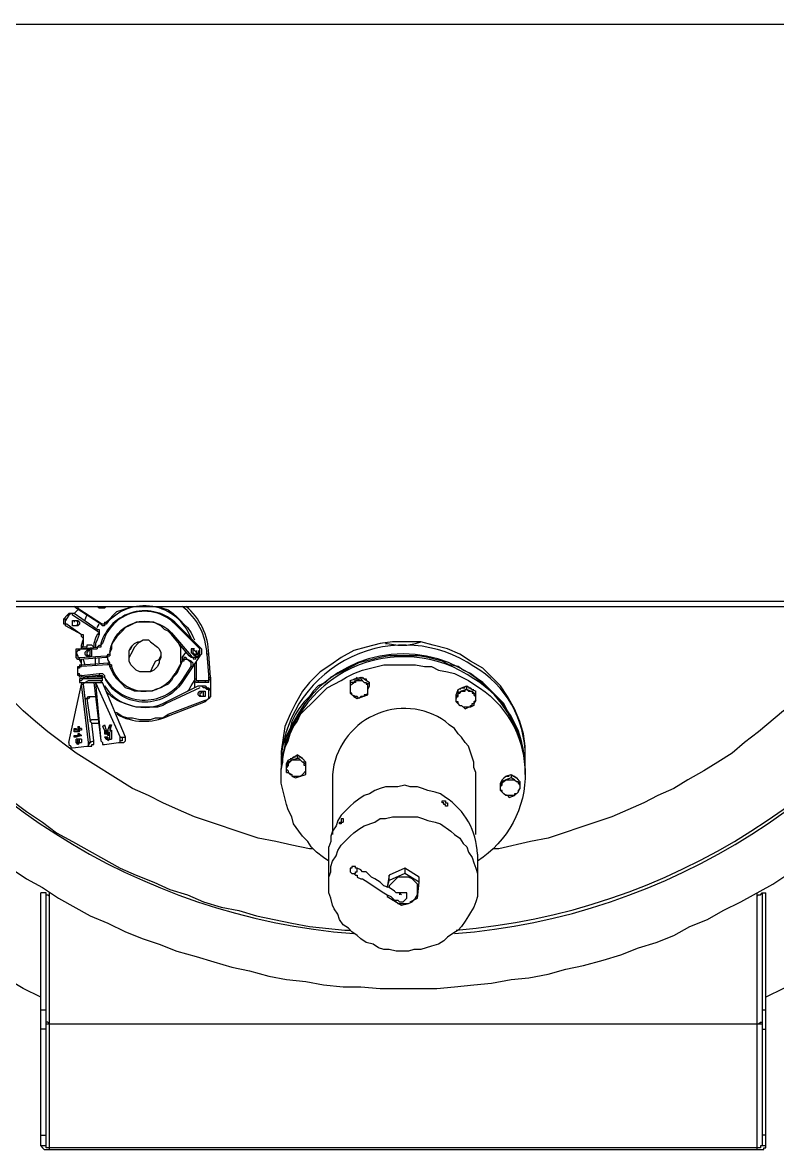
# Model space of a CAD drawing. Header units: millimetres. Extents: x -62354 to 129108, y -71259 to 35407.
# Drawn here: x 14547 to 15074, y -5779 to -4992 of the extents above; entities that cross this region are included whole.
import ezdxf

# ---------------------------------------------------------------- set-up
doc = ezdxf.new("R2010")
doc.units = ezdxf.units.MM
doc.header["$MEASUREMENT"] = 0
doc.layers.add('1st FL Layout xrf$0$CR-Machine', color=7, linetype='Continuous', transparency=0.5)

# ---------------------------------------------------------------- blocks, each defined once
blk = doc.blocks.new('1st FL Layout xrf$0$M6')
for p, q in [((-9202.18519, 1892.80095), (-9199.71179, 1892.80095)), ((-9201.08865, 1892.36505), (-9201.07383, 1892.36505)), ((-9201.08494, 1892.3527), (-9201.08494, 1892.35764)), ((-9201.01085, 1892.35764), (-9201.01456, 1892.35764)), ((-9201.00838, 1892.3527), (-9201.00838, 1892.35641)), ((-9201.07259, 1892.34776), (-9201.07259, 1892.34529)), ((-9201.00591, 1892.35394), (-9201.00591, 1892.33788)), ((-9201.08618, 1892.34159), (-9201.07012, 1892.34159)), ((-9200.89724, 1892.34282), (-9200.89724, 1892.33418)), ((-9200.8849, 1892.33294), (-9200.8849, 1892.34035)), ((-9200.82192, 1892.33171), (-9200.82192, 1892.33665)), ((-9201.08494, 1892.30825), (-9201.08988, 1892.30825)), ((-9201.08741, 1892.31072), (-9201.08741, 1892.30701)), ((-9201.08494, 1892.30948), (-9201.08741, 1892.30948)), ((-9201.08618, 1892.30701), (-9201.08618, 1892.31072)), ((-9201.08494, 1892.30207), (-9201.08865, 1892.30207)), ((-9201.06642, 1892.30331), (-9201.06642, 1892.30084)), ((-9200.7787, 1892.27244), (-9200.7787, 1892.2675)), ((-9200.91206, 1892.19464), (-9200.91206, 1892.22675)), ((-9200.61323, 1892.19464), (-9200.61323, 1892.01559)), ((-9200.60953, 1892.19464), (-9200.60953, 1892.01806)), ((-9201.10964, 1892.10326), (-9200.60953, 1892.10326)), ((-9201.11087, 1892.01559), (-9200.60829, 1892.01559))]:
    blk.add_line(p, q)
for points in [[(-9202.18272, 1893.22944), (-9202.18272, 1892.39592), (-9202.18395, 1892.39469), (-9199.71426, 1892.39469)], [(-9202.18272, 1892.39839), (-9199.71426, 1892.39839)], [(-9201.11334, 1892.12178), (-9201.12569, 1892.12796), (-9201.13804, 1892.13537)], [(-9201.15656, 1892.22675), (-9201.12322, 1892.20452), (-9201.11211, 1892.19835), (-9201.10099, 1892.19094), (-9201.07877, 1892.17859), (-9201.06642, 1892.17365), (-9201.05407, 1892.16747), (-9201.04172, 1892.16253), (-9201.03061, 1892.15883), (-9201.01826, 1892.15389), (-9201.00468, 1892.15019), (-9200.99233, 1892.14648), (-9200.97998, 1892.14278), (-9200.96763, 1892.14031), (-9200.95405, 1892.1366), (-9200.9417, 1892.13413), (-9200.92812, 1892.1329), (-9200.91577, 1892.13043), (-9200.90218, 1892.12919), (-9200.88984, 1892.12919), (-9200.87625, 1892.12796), (-9200.83674, 1892.12796), (-9200.82439, 1892.12919), (-9200.81081, 1892.13043), (-9200.79846, 1892.13166), (-9200.78487, 1892.13413), (-9200.77253, 1892.13537), (-9200.75894, 1892.13784), (-9200.74659, 1892.14154), (-9200.73425, 1892.14401), (-9200.72066, 1892.14772), (-9200.70831, 1892.15142), (-9200.69597, 1892.15636), (-9200.68362, 1892.16007), (-9200.67127, 1892.165), (-9200.66015, 1892.17118), (-9200.64781, 1892.17612), (-9200.63669, 1892.18229), (-9200.62434, 1892.18847), (-9200.60212, 1892.20081), (-9200.591, 1892.20822)], [(-9201.14298, 1892.26626), (-9201.12322, 1892.25144), (-9201.11211, 1892.24403), (-9201.10223, 1892.23663), (-9201.09112, 1892.23045), (-9201.05777, 1892.21193), (-9201.04666, 1892.20699), (-9201.03431, 1892.20205), (-9201.0232, 1892.19711), (-9201.01085, 1892.19341), (-9200.99974, 1892.18847), (-9200.98739, 1892.18476), (-9200.97504, 1892.18229), (-9200.96269, 1892.17859), (-9200.95034, 1892.17612), (-9200.93799, 1892.17365), (-9200.92565, 1892.17118), (-9200.90095, 1892.16871), (-9200.89724, 1892.16871)], [(-9200.92318, 1892.22551), (-9200.92565, 1892.22551), (-9200.93799, 1892.22798), (-9200.94911, 1892.23045), (-9200.96146, 1892.23292), (-9201.00591, 1892.24774), (-9201.01702, 1892.25268), (-9201.02814, 1892.25762), (-9201.03802, 1892.26256), (-9201.04913, 1892.2675), (-9201.08865, 1892.29219), (-9201.1084, 1892.30701), (-9201.11705, 1892.31442), (-9201.12569, 1892.32183), (-9201.15162, 1892.34776), (-9201.16644, 1892.36505), (-9201.17385, 1892.37369), (-9201.18867, 1892.39345), (-9201.1899, 1892.39469)], [(-9201.08865, 1892.39345), (-9201.08988, 1892.39469)], [(-9201.06765, 1892.38234), (-9201.07136, 1892.38234), (-9201.08865, 1892.39345), (-9201.08741, 1892.39345), (-9201.07012, 1892.38234)], [(-9201.08741, 1892.39469), (-9201.08741, 1892.39345)], [(-9201.07259, 1892.39345), (-9201.07383, 1892.39469)], [(-9201.06765, 1892.39469), (-9201.06889, 1892.39345), (-9201.07259, 1892.39345), (-9201.07259, 1892.39469)], [(-9201.06765, 1892.38357), (-9201.06518, 1892.38604), (-9201.06271, 1892.38851), (-9201.06024, 1892.39098), (-9201.05654, 1892.39222), (-9201.04913, 1892.39469)], [(-9201.03184, 1892.39469), (-9201.02443, 1892.39222), (-9201.02073, 1892.38975), (-9201.01826, 1892.38728), (-9201.01579, 1892.38481), (-9201.01332, 1892.38234), (-9201.01085, 1892.37987), (-9201.00838, 1892.37616), (-9201.00715, 1892.37369), (-9201.00591, 1892.37122)], [(-9200.5305, 1892.39469), (-9200.53173, 1892.39345), (-9200.53914, 1892.38357), (-9200.54531, 1892.37369), (-9200.55272, 1892.36505), (-9200.56137, 1892.35641), (-9200.56878, 1892.34776), (-9200.58606, 1892.33047), (-9200.59471, 1892.32183), (-9200.612, 1892.30701), (-9200.62187, 1892.2996), (-9200.63052, 1892.29219), (-9200.6404, 1892.28602), (-9200.65028, 1892.27985), (-9200.66139, 1892.27367), (-9200.67127, 1892.2675), (-9200.68238, 1892.26256), (-9200.69226, 1892.25762), (-9200.71449, 1892.24774), (-9200.7256, 1892.24403), (-9200.75894, 1892.23292), (-9200.77129, 1892.23045), (-9200.79352, 1892.22551), (-9200.79722, 1892.22551)], [(-9200.35021, 1892.39469), (-9200.35144, 1892.39098), (-9200.35762, 1892.37863), (-9200.36379, 1892.36505), (-9200.36997, 1892.35147), (-9200.37738, 1892.33912), (-9200.38478, 1892.32677), (-9200.39343, 1892.31442), (-9200.40084, 1892.30207), (-9200.40948, 1892.29096), (-9200.41812, 1892.27861), (-9200.42677, 1892.2675), (-9200.45641, 1892.23416), (-9200.48728, 1892.20328), (-9200.49839, 1892.19464), (-9200.5095, 1892.18476), (-9200.52062, 1892.17612), (-9200.53297, 1892.16747), (-9200.54408, 1892.15883), (-9200.55643, 1892.15019), (-9200.58112, 1892.13537), (-9200.59471, 1892.12796), (-9200.60706, 1892.12178)], [(-9201.09729, 1892.38604), (-9201.09482, 1892.38851)], [(-9201.09482, 1892.38234), (-9201.09729, 1892.38234), (-9201.09729, 1892.38604), (-9201.09605, 1892.38604)], [(-9201.08741, 1892.39222), (-9201.08988, 1892.38975), (-9201.09359, 1892.38975), (-9201.09482, 1892.38851), (-9201.09359, 1892.38851), (-9201.09605, 1892.38481)], [(-9201.09605, 1892.3811), (-9201.09605, 1892.38604)], [(-9201.09235, 1892.38975), (-9201.09359, 1892.38851)], [(-9201.09112, 1892.38851), (-9201.09112, 1892.38975)], [(-9201.07383, 1892.3774), (-9201.09112, 1892.38851)], [(-9201.07383, 1892.37863), (-9201.08988, 1892.38975)], [(-9201.08247, 1892.38481), (-9201.08124, 1892.38851)], [(-9201.09482, 1892.38234), (-9201.08494, 1892.37493), (-9201.09605, 1892.3811)], [(-9201.08741, 1892.3811), (-9201.09112, 1892.3811), (-9201.09112, 1892.38481), (-9201.08741, 1892.38481), (-9201.08618, 1892.38357), (-9201.08618, 1892.38234), (-9201.08741, 1892.3811)], [(-9201.08988, 1892.38481), (-9201.08988, 1892.38357)], [(-9201.08865, 1892.3811), (-9201.08741, 1892.38234), (-9201.08741, 1892.38357), (-9201.08865, 1892.38481)], [(-9201.07383, 1892.37987), (-9201.07259, 1892.38234)], [(-9201.06889, 1892.38357), (-9201.06889, 1892.3811), (-9201.07012, 1892.3811), (-9201.07136, 1892.38234)], [(-9201.06889, 1892.38357), (-9201.06765, 1892.38357), (-9201.06765, 1892.38234)], [(-9201.00344, 1892.36628), (-9201.01949, 1892.38234), (-9201.01826, 1892.38234), (-9201.00221, 1892.36628)], [(-9201.08371, 1892.37246), (-9201.08494, 1892.37369), (-9201.08494, 1892.37493), (-9201.08371, 1892.37493)], [(-9201.08371, 1892.37493), (-9201.08371, 1892.36752), (-9201.08494, 1892.36505), (-9201.08494, 1892.36752), (-9201.08371, 1892.37122)], [(-9201.07383, 1892.37493), (-9201.07506, 1892.37246), (-9201.0763, 1892.36875), (-9201.0763, 1892.36628), (-9201.07753, 1892.36752), (-9201.08124, 1892.36752), (-9201.08124, 1892.36628), (-9201.08371, 1892.36628)], [(-9201.07259, 1892.37493), (-9201.07383, 1892.37122), (-9201.07506, 1892.36875), (-9201.07506, 1892.36628)], [(-9201.03184, 1892.3527), (-9201.03431, 1892.35023), (-9201.03678, 1892.349), (-9201.04419, 1892.349), (-9201.04666, 1892.35023), (-9201.05037, 1892.35394), (-9201.0516, 1892.35641), (-9201.0516, 1892.36381), (-9201.05037, 1892.36628), (-9201.0479, 1892.36875), (-9201.04543, 1892.36999), (-9201.04419, 1892.36999), (-9201.04172, 1892.37122), (-9201.03802, 1892.37122), (-9201.03678, 1892.36999), (-9201.03184, 1892.36628), (-9201.03061, 1892.36505), (-9201.02937, 1892.36258), (-9201.02937, 1892.35888), (-9201.03061, 1892.35641), (-9201.03061, 1892.35517)], [(-9201.04419, 1892.36999), (-9201.04543, 1892.36875), (-9201.0479, 1892.36628), (-9201.05037, 1892.36134), (-9201.0516, 1892.35888)], [(-9201.00962, 1892.36011), (-9201.02196, 1892.37493), (-9201.02196, 1892.37616), (-9201.00838, 1892.36011)], [(-9200.775, 1892.29466), (-9200.775, 1892.29713), (-9200.77623, 1892.30578), (-9200.7787, 1892.31442), (-9200.7824, 1892.32306), (-9200.78734, 1892.33171), (-9200.79228, 1892.33912), (-9200.80463, 1892.35147), (-9200.81328, 1892.35641), (-9200.82068, 1892.36134), (-9200.82933, 1892.36505), (-9200.83921, 1892.36752), (-9200.84785, 1892.36999), (-9200.86761, 1892.36999), (-9200.87625, 1892.36875), (-9200.88613, 1892.36628), (-9200.89478, 1892.36381), (-9200.90342, 1892.35888), (-9200.91083, 1892.35394), (-9200.91824, 1892.349), (-9200.92565, 1892.34159), (-9200.93059, 1892.33541), (-9200.93553, 1892.32677), (-9200.93923, 1892.31936), (-9200.94293, 1892.31072), (-9200.9454, 1892.29343), (-9200.9454, 1892.29096)], [(-9200.87255, 1892.36875), (-9200.87131, 1892.36875), (-9200.8639, 1892.36752), (-9200.85773, 1892.36752), (-9200.85156, 1892.36875), (-9200.84785, 1892.36999)], [(-9201.08494, 1892.35517), (-9201.08618, 1892.35764), (-9201.08618, 1892.35888), (-9201.06765, 1892.36011), (-9201.06765, 1892.35888), (-9201.08618, 1892.35764), (-9201.08741, 1892.35764), (-9201.08865, 1892.35888), (-9201.08865, 1892.36505)], [(-9201.08618, 1892.36505), (-9201.08618, 1892.36381), (-9201.08741, 1892.36381), (-9201.08865, 1892.36258)], [(-9201.08865, 1892.36258), (-9201.08741, 1892.36011), (-9201.08865, 1892.36011)], [(-9201.08618, 1892.36505), (-9201.07383, 1892.36628), (-9201.07383, 1892.36505)], [(-9201.08, 1892.36505), (-9201.08124, 1892.36381), (-9201.08247, 1892.36258), (-9201.08247, 1892.36134), (-9201.08124, 1892.36011), (-9201.07753, 1892.36011), (-9201.07753, 1892.36381), (-9201.07877, 1892.36505)], [(-9201.07136, 1892.36875), (-9201.07136, 1892.36628), (-9201.07383, 1892.36628), (-9201.07259, 1892.36752), (-9201.07136, 1892.36752)], [(-9201.07136, 1892.36875), (-9201.07012, 1892.36875), (-9201.07136, 1892.36752)], [(-9201.06518, 1892.36258), (-9201.06518, 1892.36011)], [(-9201.0516, 1892.36381), (-9201.05037, 1892.36505), (-9201.04913, 1892.36752)], [(-9201.01702, 1892.36875), (-9201.01579, 1892.36628), (-9201.01579, 1892.35517)], [(-9201.01456, 1892.35888), (-9201.01209, 1892.36258)], [(-9201.00591, 1892.36505), (-9201.00838, 1892.36505), (-9201.00838, 1892.36258), (-9201.00715, 1892.36134), (-9201.00591, 1892.36011), (-9201.00468, 1892.36134)], [(-9201.00591, 1892.35888), (-9201.00468, 1892.36011), (-9201.00344, 1892.36011), (-9201.00221, 1892.36134), (-9201.00221, 1892.36505), (-9201.00344, 1892.36628), (-9201.00221, 1892.36628), (-9201.00097, 1892.36505), (-9201.00097, 1892.36134), (-9201.00221, 1892.36011), (-9201.00344, 1892.35888), (-9201.00468, 1892.35888), (-9201.00591, 1892.35764), (-9201.00715, 1892.35888)], [(-9201.00344, 1892.36381), (-9201.00344, 1892.36134), (-9201.00715, 1892.36505)], [(-9201.00715, 1892.36505), (-9201.00715, 1892.36258), (-9201.00591, 1892.36134), (-9201.00344, 1892.36134)], [(-9201.00468, 1892.36381), (-9201.00468, 1892.36134)], [(-9201.08741, 1892.36011), (-9201.08741, 1892.35888), (-9201.08618, 1892.35888)], [(-9201.08618, 1892.35394), (-9201.08494, 1892.35394), (-9201.06642, 1892.35517), (-9201.06642, 1892.35394)], [(-9201.08371, 1892.35764), (-9201.08247, 1892.35394)], [(-9201.07506, 1892.35394), (-9201.07506, 1892.35888)], [(-9201.07259, 1892.35517), (-9201.07259, 1892.35888)], [(-9201.06765, 1892.36011), (-9201.06518, 1892.36011)], [(-9201.06642, 1892.35888), (-9201.06765, 1892.35888)], [(-9201.06518, 1892.35517), (-9201.06642, 1892.35764), (-9201.06642, 1892.36134)], [(-9201.06642, 1892.36134), (-9201.06518, 1892.36134)], [(-9201.06642, 1892.35517), (-9201.06518, 1892.35517)], [(-9201.01332, 1892.35888), (-9201.01332, 1892.35641), (-9201.01456, 1892.35641), (-9201.01826, 1892.34776), (-9201.02073, 1892.34529), (-9201.02196, 1892.34282), (-9201.02443, 1892.34035), (-9201.0269, 1892.33912), (-9201.02937, 1892.33788), (-9201.03308, 1892.33665), (-9201.03555, 1892.33541), (-9201.0479, 1892.33541), (-9201.05037, 1892.33665), (-9201.05407, 1892.33788), (-9201.05654, 1892.34035), (-9201.06024, 1892.34406), (-9201.06271, 1892.34776), (-9201.06518, 1892.3527), (-9201.06518, 1892.35517)], [(-9201.03678, 1892.349), (-9201.03555, 1892.35147), (-9201.03308, 1892.35641), (-9201.03061, 1892.35764), (-9201.02937, 1892.36011)], [(-9201.03061, 1892.35517), (-9201.03184, 1892.3527)], [(-9201.01456, 1892.35888), (-9201.01456, 1892.35641), (-9201.01949, 1892.34776), (-9201.01826, 1892.34776)], [(-9201.00221, 1892.36011), (-9201.00715, 1892.3527), (-9201.01456, 1892.34159), (-9201.01456, 1892.34282), (-9201.00838, 1892.3527)], [(-9201.00838, 1892.35641), (-9201.01085, 1892.35764), (-9201.01209, 1892.35888), (-9201.01332, 1892.35888)], [(-9201.00838, 1892.35517), (-9201.01085, 1892.35764)], [(-9201.00591, 1892.35888), (-9201.00838, 1892.35888), (-9201.00962, 1892.36011), (-9201.00838, 1892.36011), (-9201.00715, 1892.35888)], [(-9201.00838, 1892.35641), (-9201.00715, 1892.35517), (-9201.00715, 1892.3527), (-9201.00838, 1892.3527)], [(-9201.00468, 1892.35641), (-9201.00468, 1892.34282), (-9200.99603, 1892.34282)], [(-9200.9948, 1892.34529), (-9200.99603, 1892.36134), (-9200.99727, 1892.36134), (-9200.99603, 1892.34406)], [(-9200.77746, 1892.29713), (-9200.77746, 1892.2996), (-9200.7787, 1892.30454), (-9200.77993, 1892.30825), (-9200.7824, 1892.31319), (-9200.78487, 1892.31813), (-9200.78734, 1892.32183), (-9200.78981, 1892.32677), (-9200.80093, 1892.33788), (-9200.80463, 1892.34159), (-9200.80834, 1892.34406), (-9200.81328, 1892.34776), (-9200.81821, 1892.35023), (-9200.82192, 1892.3527), (-9200.82809, 1892.35394), (-9200.83303, 1892.35641), (-9200.84291, 1892.35888), (-9200.84909, 1892.36011), (-9200.87008, 1892.36011), (-9200.87625, 1892.35888), (-9200.89107, 1892.35517), (-9200.89601, 1892.3527), (-9200.90095, 1892.35023), (-9200.91083, 1892.34529), (-9200.91453, 1892.34159), (-9200.91947, 1892.33912), (-9200.92318, 1892.33541), (-9200.92565, 1892.33171), (-9200.92935, 1892.328), (-9200.93306, 1892.32306), (-9200.93553, 1892.31936), (-9200.93799, 1892.31442), (-9200.93923, 1892.30948), (-9200.9417, 1892.30454), (-9200.94293, 1892.30084), (-9200.94293, 1892.29713)], [(-9201.08618, 1892.35394), (-9201.08618, 1892.35147), (-9201.08741, 1892.35147)], [(-9201.08494, 1892.34653), (-9201.08741, 1892.34653), (-9201.08741, 1892.3527)], [(-9201.08741, 1892.3527), (-9201.08494, 1892.3527)], [(-9201.08741, 1892.34776), (-9201.08618, 1892.34776)], [(-9201.08494, 1892.34653), (-9201.08494, 1892.34529), (-9201.08618, 1892.34529), (-9201.08618, 1892.34776)], [(-9201.06395, 1892.35394), (-9201.06642, 1892.35394), (-9201.08494, 1892.3527)], [(-9201.08494, 1892.34653), (-9201.07259, 1892.34776), (-9201.07012, 1892.34776), (-9201.06889, 1892.34653), (-9201.06889, 1892.34529)], [(-9201.07259, 1892.34653), (-9201.08494, 1892.34529)], [(-9201.07383, 1892.34653), (-9201.07012, 1892.34653)], [(-9201.07136, 1892.34159), (-9201.07012, 1892.34282), (-9201.07012, 1892.34653)], [(-9201.06395, 1892.35394), (-9201.06395, 1892.3527), (-9201.06518, 1892.3527)], [(-9201.09359, 1892.2996), (-9201.08494, 1892.34035)], [(-9201.08618, 1892.34282), (-9201.08494, 1892.34282), (-9201.08247, 1892.34529)], [(-9201.07136, 1892.34406), (-9201.08618, 1892.34406), (-9201.08618, 1892.34159)], [(-9201.08494, 1892.34159), (-9201.08494, 1892.34035)], [(-9201.08494, 1892.34035), (-9201.08371, 1892.34035)], [(-9201.08, 1892.29713), (-9201.08, 1892.2996), (-9201.08494, 1892.34035)], [(-9201.06889, 1892.34529), (-9201.08371, 1892.34529), (-9201.08371, 1892.34406)], [(-9201.08371, 1892.34035), (-9201.08247, 1892.34159)], [(-9201.08371, 1892.34035), (-9201.07877, 1892.2996)], [(-9201.08371, 1892.34035), (-9201.08247, 1892.33047)], [(-9201.08247, 1892.34159), (-9201.08, 1892.34282), (-9201.07012, 1892.34282)], [(-9201.08, 1892.34529), (-9201.08124, 1892.34406)], [(-9201.0763, 1892.34159), (-9201.07136, 1892.30084), (-9201.07012, 1892.2996), (-9201.07012, 1892.29837), (-9201.06889, 1892.29837), (-9201.05901, 1892.2996)], [(-9201.07506, 1892.34159), (-9201.05777, 1892.30331)], [(-9201.07506, 1892.34159), (-9201.07136, 1892.30084)], [(-9201.07136, 1892.34406), (-9201.07012, 1892.34529)], [(-9201.05407, 1892.30331), (-9201.07012, 1892.34159)], [(-9201.00221, 1892.33788), (-9201.02567, 1892.32677), (-9201.02567, 1892.328), (-9201.00344, 1892.33912)], [(-9201.01085, 1892.33541), (-9201.00962, 1892.33665), (-9201.00838, 1892.33912), (-9201.00591, 1892.34282)], [(-9201.00591, 1892.34406), (-9201.00468, 1892.34406)], [(-9200.99603, 1892.34159), (-9201.00468, 1892.34159), (-9201.00591, 1892.34282)], [(-9201.00344, 1892.34282), (-9201.00344, 1892.34159)], [(-9201.00344, 1892.33912), (-9200.9985, 1892.33912), (-9200.99727, 1892.33788), (-9200.99603, 1892.33788), (-9200.9948, 1892.33541)], [(-9200.99603, 1892.33047), (-9200.99603, 1892.33665), (-9200.99727, 1892.33665), (-9200.9985, 1892.33788), (-9200.99974, 1892.33788), (-9201.00097, 1892.33912)], [(-9200.9948, 1892.34529), (-9200.9948, 1892.33171), (-9200.99603, 1892.33047), (-9200.99727, 1892.32924), (-9200.9985, 1892.328), (-9200.9985, 1892.32924), (-9200.99727, 1892.32924)], [(-9200.9985, 1892.34282), (-9200.9985, 1892.34159)], [(-9200.99603, 1892.34529), (-9200.9948, 1892.34529)], [(-9200.99603, 1892.34159), (-9200.99603, 1892.34529)], [(-9200.99603, 1892.34282), (-9200.9948, 1892.34406)], [(-9200.89724, 1892.34282), (-9200.88984, 1892.34529)], [(-9200.88984, 1892.34529), (-9200.88984, 1892.34406), (-9200.89354, 1892.34282), (-9200.89354, 1892.34159), (-9200.89724, 1892.34159)], [(-9200.89724, 1892.33912), (-9200.89601, 1892.34035), (-9200.89478, 1892.34159), (-9200.89354, 1892.34282), (-9200.8886, 1892.34282)], [(-9200.89478, 1892.34406), (-9200.89354, 1892.34406), (-9200.89231, 1892.34529)], [(-9200.88984, 1892.34529), (-9200.88737, 1892.34406), (-9200.88366, 1892.34159)], [(-9200.88737, 1892.34159), (-9200.88984, 1892.34406)], [(-9200.8886, 1892.34529), (-9200.88737, 1892.34406), (-9200.88613, 1892.34406), (-9200.88613, 1892.34282)], [(-9200.88366, 1892.34035), (-9200.88737, 1892.34159), (-9200.88613, 1892.34159), (-9200.88613, 1892.34035), (-9200.8849, 1892.34035)], [(-9200.8849, 1892.33665), (-9200.88366, 1892.33912), (-9200.88366, 1892.34159)], [(-9200.82192, 1892.33665), (-9200.81945, 1892.33788), (-9200.81575, 1892.33912)], [(-9200.81328, 1892.33541), (-9200.81575, 1892.33665), (-9200.81575, 1892.33912), (-9200.81204, 1892.33665), (-9200.80957, 1892.33541)], [(-9201.08124, 1892.33047), (-9201.08, 1892.33171), (-9201.07506, 1892.33171)], [(-9201.07877, 1892.33171), (-9201.08, 1892.33047)], [(-9201.02567, 1892.32677), (-9201.02814, 1892.32553), (-9201.03184, 1892.3243), (-9201.04666, 1892.3243), (-9201.05037, 1892.32553), (-9201.05777, 1892.328), (-9201.06024, 1892.32924), (-9201.06395, 1892.33171), (-9201.06642, 1892.33418), (-9201.06765, 1892.33541)], [(-9201.00097, 1892.33541), (-9201.00097, 1892.33418), (-9201.00221, 1892.33418), (-9201.00221, 1892.33294), (-9201.00097, 1892.33171)], [(-9200.99974, 1892.33171), (-9200.99974, 1892.33541)], [(-9200.88737, 1892.33171), (-9200.88984, 1892.33171), (-9200.89107, 1892.33047), (-9200.89231, 1892.33171), (-9200.89354, 1892.33171), (-9200.89601, 1892.33294), (-9200.89601, 1892.33418), (-9200.89724, 1892.33418)], [(-9200.89724, 1892.33418), (-9200.89478, 1892.33171), (-9200.89231, 1892.33047), (-9200.8849, 1892.33294)], [(-9200.8849, 1892.33418), (-9200.88613, 1892.33294), (-9200.88737, 1892.33294), (-9200.88737, 1892.33171)], [(-9200.82315, 1892.328), (-9200.82315, 1892.33294), (-9200.82192, 1892.33665)], [(-9200.82192, 1892.33418), (-9200.82315, 1892.33047)], [(-9200.82315, 1892.33171), (-9200.82192, 1892.33171)], [(-9200.82192, 1892.33418), (-9200.82068, 1892.33418), (-9200.81945, 1892.33541), (-9200.81698, 1892.33541), (-9200.81698, 1892.33665), (-9200.81575, 1892.33665), (-9200.81451, 1892.33541), (-9200.81204, 1892.33541), (-9200.81204, 1892.33418), (-9200.81081, 1892.33418), (-9200.81081, 1892.33294), (-9200.80957, 1892.33171)], [(-9200.81575, 1892.33665), (-9200.81945, 1892.33541), (-9200.82192, 1892.33418)], [(-9200.82068, 1892.33665), (-9200.81945, 1892.33788), (-9200.81698, 1892.33788)], [(-9200.81451, 1892.33788), (-9200.81328, 1892.33788), (-9200.81204, 1892.33665), (-9200.81081, 1892.33665)], [(-9200.80957, 1892.33294), (-9200.81204, 1892.33541)], [(-9200.81081, 1892.328), (-9200.80957, 1892.32924), (-9200.80957, 1892.33541)], [(-9201.08247, 1892.33047), (-9201.08, 1892.33047)], [(-9201.08124, 1892.33047), (-9201.07877, 1892.31442), (-9201.07753, 1892.31319)], [(-9200.9985, 1892.328), (-9201.02443, 1892.31813), (-9201.02443, 1892.31936), (-9200.9985, 1892.32924)], [(-9200.82315, 1892.328), (-9200.82068, 1892.32553), (-9200.81945, 1892.32553), (-9200.81698, 1892.32306), (-9200.81451, 1892.3243)], [(-9200.82068, 1892.32553), (-9200.82192, 1892.32677), (-9200.82192, 1892.328), (-9200.82315, 1892.328)], [(-9200.81081, 1892.328), (-9200.81081, 1892.32553), (-9200.81328, 1892.3243), (-9200.81821, 1892.3243)], [(-9200.81328, 1892.3243), (-9200.81328, 1892.32553), (-9200.81204, 1892.32553), (-9200.81204, 1892.32677), (-9200.81081, 1892.32677)], [(-9200.80957, 1892.32924), (-9200.81081, 1892.32677)], [(-9201.07877, 1892.31442), (-9201.07753, 1892.31566), (-9201.07259, 1892.31566)], [(-9201.06148, 1892.32059), (-9201.06024, 1892.32059), (-9201.05654, 1892.31813), (-9201.05284, 1892.31689), (-9201.04913, 1892.31689), (-9201.04419, 1892.31566), (-9201.03678, 1892.31566), (-9201.03308, 1892.31689), (-9201.02814, 1892.31689), (-9201.02443, 1892.31936)], [(-9201.08988, 1892.30948), (-9201.08865, 1892.30948), (-9201.08865, 1892.30825)], [(-9201.08618, 1892.30701), (-9201.08988, 1892.30701), (-9201.08988, 1892.30948)], [(-9201.08741, 1892.31072), (-9201.08618, 1892.31072)], [(-9201.08494, 1892.30948), (-9201.08494, 1892.30825)], [(-9201.08124, 1892.29713), (-9201.07753, 1892.29713), (-9201.07753, 1892.29837), (-9201.0763, 1892.29837), (-9201.0763, 1892.30084), (-9201.07753, 1892.31319), (-9201.07259, 1892.31319), (-9201.07259, 1892.31442)], [(-9201.07012, 1892.31072), (-9201.06889, 1892.31195), (-9201.06765, 1892.30825), (-9201.06642, 1892.30825), (-9201.06518, 1892.31195), (-9201.06518, 1892.30825), (-9201.06395, 1892.30701)], [(-9201.07012, 1892.31072), (-9201.06889, 1892.30825), (-9201.06889, 1892.30578), (-9201.06642, 1892.30578)], [(-9201.06765, 1892.30701), (-9201.06642, 1892.30825), (-9201.06642, 1892.30454), (-9201.06518, 1892.30701)], [(-9201.06765, 1892.30578), (-9201.06765, 1892.30825)], [(-9201.06518, 1892.30454), (-9201.06642, 1892.30454), (-9201.06765, 1892.30701)], [(-9201.06642, 1892.30701), (-9201.06765, 1892.30578)], [(-9201.06518, 1892.31195), (-9201.06395, 1892.31195), (-9201.06518, 1892.30825), (-9201.06395, 1892.30825), (-9201.06395, 1892.30207)], [(-9201.06518, 1892.30207), (-9201.06518, 1892.30701)], [(-9201.09359, 1892.2996), (-9201.09359, 1892.29837), (-9201.09235, 1892.29713), (-9201.09235, 1892.2959), (-9201.09112, 1892.2959), (-9201.08124, 1892.29713)], [(-9201.08618, 1892.30454), (-9201.08618, 1892.30578), (-9201.08494, 1892.30454), (-9201.08865, 1892.30331), (-9201.08988, 1892.30331)], [(-9201.08618, 1892.30454), (-9201.08988, 1892.30331), (-9201.08988, 1892.30454), (-9201.08494, 1892.30454)], [(-9201.08741, 1892.29837), (-9201.08865, 1892.2996), (-9201.08865, 1892.30207)], [(-9201.08865, 1892.30084), (-9201.08618, 1892.30084)], [(-9201.08865, 1892.2996), (-9201.08494, 1892.2996)], [(-9201.08618, 1892.30578), (-9201.08741, 1892.30578), (-9201.08741, 1892.30454)], [(-9201.08741, 1892.29837), (-9201.08741, 1892.30207)], [(-9201.08618, 1892.2996), (-9201.08741, 1892.29837)], [(-9201.08618, 1892.2996), (-9201.08618, 1892.30207)], [(-9201.08494, 1892.30207), (-9201.08494, 1892.2996)], [(-9201.0763, 1892.30084), (-9201.07877, 1892.2996), (-9201.08, 1892.29837)], [(-9201.07877, 1892.2996), (-9201.08, 1892.2996)], [(-9201.06642, 1892.30331), (-9201.06889, 1892.30331), (-9201.06765, 1892.30207), (-9201.06395, 1892.30207)], [(-9201.06765, 1892.30331), (-9201.06642, 1892.30207)], [(-9201.06518, 1892.30207), (-9201.06642, 1892.30084)], [(-9201.05901, 1892.2996), (-9201.05531, 1892.2996), (-9201.05407, 1892.30084), (-9201.05407, 1892.30331)], [(-9201.05777, 1892.30331), (-9201.05407, 1892.30331)], [(-9201.05654, 1892.30331), (-9201.05654, 1892.30084), (-9201.05777, 1892.30084)], [(-9201.05777, 1892.2996), (-9201.05777, 1892.30331)], [(-9200.775, 1892.29096), (-9200.775, 1892.29219)], [(-9200.9417, 1892.28108), (-9200.94046, 1892.27985), (-9200.94046, 1892.27861), (-9200.93923, 1892.27738), (-9200.93799, 1892.27738), (-9200.93799, 1892.27614), (-9200.93182, 1892.27614), (-9200.92812, 1892.27738), (-9200.92812, 1892.28602), (-9200.93059, 1892.28849), (-9200.93429, 1892.29096)], [(-9200.9417, 1892.27861), (-9200.9417, 1892.28478), (-9200.94046, 1892.28725)], [(-9200.92812, 1892.28478), (-9200.93059, 1892.28602), (-9200.93182, 1892.28725), (-9200.93799, 1892.28725), (-9200.94046, 1892.28478), (-9200.94046, 1892.28355), (-9200.9417, 1892.28231)], [(-9200.94046, 1892.28602), (-9200.9417, 1892.28231)], [(-9200.93923, 1892.28849), (-9200.93799, 1892.28849), (-9200.93676, 1892.28972), (-9200.93553, 1892.28972)], [(-9200.92812, 1892.28355), (-9200.92935, 1892.28355), (-9200.92935, 1892.28602), (-9200.93059, 1892.28602), (-9200.93306, 1892.28849), (-9200.93429, 1892.28849)], [(-9200.93306, 1892.28972), (-9200.93182, 1892.28972), (-9200.93059, 1892.28849)], [(-9200.9417, 1892.27861), (-9200.94046, 1892.27861), (-9200.93799, 1892.27738)], [(-9200.93799, 1892.27614), (-9200.93553, 1892.27491), (-9200.93182, 1892.27614), (-9200.93059, 1892.27738), (-9200.92812, 1892.27985)], [(-9200.78981, 1892.27491), (-9200.78858, 1892.27614), (-9200.78611, 1892.27614)], [(-9200.78487, 1892.27738), (-9200.78117, 1892.27491), (-9200.7787, 1892.27244)], [(-9200.78364, 1892.27614), (-9200.7824, 1892.27614), (-9200.78117, 1892.27491), (-9200.77993, 1892.27367)], [(-9200.79228, 1892.26626), (-9200.79228, 1892.2712), (-9200.79105, 1892.27367)], [(-9200.79228, 1892.26997), (-9200.79105, 1892.26997), (-9200.79105, 1892.2712), (-9200.78981, 1892.27244), (-9200.78858, 1892.27367), (-9200.7824, 1892.27367), (-9200.78117, 1892.27244), (-9200.77993, 1892.27244), (-9200.77993, 1892.2712), (-9200.7787, 1892.26997)], [(-9200.79105, 1892.27244), (-9200.79228, 1892.26873)], [(-9200.7824, 1892.27367), (-9200.78487, 1892.27491)], [(-9200.7787, 1892.2712), (-9200.78117, 1892.27244)], [(-9200.79228, 1892.26626), (-9200.78981, 1892.26379), (-9200.79105, 1892.26503), (-9200.79105, 1892.26626), (-9200.79228, 1892.26626)], [(-9200.91206, 1892.20575), (-9200.91083, 1892.20946), (-9200.91083, 1892.21316), (-9200.90959, 1892.21687), (-9200.90712, 1892.22057), (-9200.90589, 1892.22428), (-9200.90342, 1892.22798), (-9200.90095, 1892.23045), (-9200.89724, 1892.23416), (-9200.89478, 1892.23663), (-9200.89107, 1892.2391), (-9200.88737, 1892.24156), (-9200.87996, 1892.24403), (-9200.87625, 1892.2465), (-9200.87255, 1892.2465), (-9200.86761, 1892.24774), (-9200.85032, 1892.24774), (-9200.84662, 1892.2465), (-9200.84291, 1892.24527), (-9200.83797, 1892.24403), (-9200.83427, 1892.2428), (-9200.82686, 1892.23786), (-9200.82439, 1892.23539), (-9200.82068, 1892.23292), (-9200.81821, 1892.22922), (-9200.81575, 1892.22675), (-9200.81451, 1892.22304), (-9200.81204, 1892.21934), (-9200.81081, 1892.21563), (-9200.80957, 1892.21193), (-9200.80834, 1892.20822)], [(-9200.90342, 1892.2465), (-9200.90342, 1892.2428), (-9200.90465, 1892.2428), (-9200.90465, 1892.24403), (-9200.90218, 1892.24403)], [(-9200.90342, 1892.2465), (-9200.90218, 1892.2465), (-9200.90218, 1892.24403)], [(-9200.80834, 1892.22181), (-9200.80834, 1892.19217), (-9200.80957, 1892.18847), (-9200.81081, 1892.18476), (-9200.81328, 1892.18106), (-9200.81451, 1892.17859), (-9200.81698, 1892.17488), (-9200.81945, 1892.17118), (-9200.82192, 1892.16871), (-9200.82562, 1892.16624), (-9200.82933, 1892.16377), (-9200.8318, 1892.1613), (-9200.8355, 1892.15883), (-9200.84044, 1892.1576), (-9200.84785, 1892.15513), (-9200.85279, 1892.15513), (-9200.85649, 1892.15389), (-9200.86514, 1892.15389), (-9200.87008, 1892.15513), (-9200.87378, 1892.15513), (-9200.87749, 1892.15636), (-9200.88119, 1892.15883), (-9200.88613, 1892.16007), (-9200.88984, 1892.16253), (-9200.89231, 1892.165), (-9200.89601, 1892.16747), (-9200.89848, 1892.16994), (-9200.90218, 1892.17241), (-9200.90465, 1892.17612), (-9200.90589, 1892.17982), (-9200.90836, 1892.18353), (-9200.90959, 1892.186), (-9200.91083, 1892.19094), (-9200.91206, 1892.19464)], [(-9200.89478, 1892.20822), (-9200.89354, 1892.20699), (-9200.89231, 1892.20699), (-9200.89231, 1892.20575), (-9200.88984, 1892.20452), (-9200.8886, 1892.20452), (-9200.8849, 1892.20205), (-9200.88119, 1892.19958), (-9200.87378, 1892.19464), (-9200.87131, 1892.19341), (-9200.86884, 1892.19217), (-9200.86637, 1892.1897)], [(-9200.85773, 1892.19464), (-9200.86514, 1892.19464), (-9200.86637, 1892.19588), (-9200.87008, 1892.19835), (-9200.87378, 1892.19958), (-9200.87625, 1892.20205), (-9200.87996, 1892.20452), (-9200.88243, 1892.20575), (-9200.8849, 1892.20822), (-9200.88613, 1892.20946), (-9200.8886, 1892.20946), (-9200.88984, 1892.21069), (-9200.89231, 1892.21193)], [(-9200.84909, 1892.20205), (-9200.84909, 1892.20575), (-9200.85896, 1892.21193), (-9200.87008, 1892.20699), (-9200.87131, 1892.19835), (-9200.87008, 1892.20328)], [(-9200.85896, 1892.21193), (-9200.85896, 1892.20822), (-9200.87008, 1892.20328), (-9200.87008, 1892.20699)], [(-9200.86637, 1892.1897), (-9200.86514, 1892.18847), (-9200.8639, 1892.18723), (-9200.85649, 1892.18723), (-9200.85403, 1892.18847), (-9200.85156, 1892.19094), (-9200.85032, 1892.19341), (-9200.85032, 1892.20081), (-9200.85156, 1892.20205), (-9200.85403, 1892.20452), (-9200.85649, 1892.20575), (-9200.8639, 1892.20575), (-9200.86514, 1892.20452), (-9200.86637, 1892.20328), (-9200.87008, 1892.19958), (-9200.87008, 1892.19835)], [(-9200.85526, 1892.18847), (-9200.85032, 1892.19094), (-9200.84909, 1892.20205), (-9200.85896, 1892.20822)], [(-9201.10964, 1892.19464), (-9201.11334, 1892.19464)], [(-9201.10964, 1892.01806), (-9201.11334, 1892.01806), (-9201.11334, 1892.19464)], [(-9200.61076, 1892.01682), (-9201.10964, 1892.01682), (-9201.10964, 1892.19464)], [(-9201.10964, 1892.19341), (-9201.1084, 1892.19341), (-9201.10717, 1892.19217)], [(-9201.10717, 1892.01559), (-9201.10717, 1892.19464)], [(-9200.87131, 1892.19341), (-9200.87131, 1892.19217), (-9200.86143, 1892.186), (-9200.85649, 1892.18723)], [(-9200.86761, 1892.19094), (-9200.86761, 1892.1897), (-9200.8639, 1892.1897)], [(-9200.8639, 1892.1897), (-9200.86267, 1892.18847), (-9200.8602, 1892.18847), (-9200.85773, 1892.19094), (-9200.85773, 1892.19464)], [(-9200.86267, 1892.19464), (-9200.86267, 1892.19341)], [(-9200.86143, 1892.19341), (-9200.86267, 1892.19464)], [(-9200.61323, 1892.19217), (-9200.612, 1892.19341), (-9200.61076, 1892.19341), (-9200.60953, 1892.19464)], [(-9200.60953, 1892.19464), (-9200.60706, 1892.19464)], [(-9200.60829, 1892.01559), (-9200.60829, 1892.01682), (-9200.60706, 1892.01682), (-9200.60706, 1892.19464)], [(-9201.11334, 1892.11314), (-9201.10964, 1892.11314)], [(-9200.60953, 1892.11314), (-9200.60706, 1892.11314)], [(-9201.10717, 1892.10326), (-9201.1084, 1892.1045), (-9201.10964, 1892.1045)], [(-9200.612, 1892.10326), (-9200.61076, 1892.1045), (-9200.60953, 1892.1045)], [(-9201.10964, 1892.09956), (-9201.11334, 1892.09956)], [(-9200.60953, 1892.09956), (-9200.60706, 1892.09956)], [(-9201.11334, 1892.02547), (-9201.10964, 1892.02547)], [(-9200.60706, 1892.02547), (-9200.60953, 1892.02547)], [(-9201.11334, 1892.01806), (-9201.11211, 1892.01682), (-9201.11087, 1892.01559)], [(-9200.60706, 1892.01806), (-9200.61076, 1892.01806), (-9200.61076, 1892.01682)]]:
    blk.add_lwpolyline(points)
for points in [[(-9201.07383, 1892.3774), (-9201.07383, 1892.37863), (-9201.07259, 1892.37863), (-9201.07259, 1892.37493), (-9201.07383, 1892.37493), (-9201.07259, 1892.37616)], [(-9201.08, 1892.36381), (-9201.08124, 1892.36258), (-9201.08124, 1892.36134), (-9201.08, 1892.36011), (-9201.07877, 1892.36134), (-9201.07877, 1892.36381)], [(-9201.00221, 1892.33171), (-9201.00344, 1892.33294), (-9201.00344, 1892.33418), (-9201.00221, 1892.33541), (-9200.9985, 1892.33541), (-9200.9985, 1892.33171)], [(-9200.93799, 1892.28849), (-9200.93429, 1892.29096), (-9200.93429, 1892.28849), (-9200.93799, 1892.28725), (-9200.94046, 1892.28602), (-9200.94046, 1892.28725)], [(-9200.78858, 1892.27614), (-9200.78487, 1892.27738), (-9200.78487, 1892.27491), (-9200.78858, 1892.27367), (-9200.79105, 1892.27244), (-9200.79105, 1892.27367)], [(-9200.7787, 1892.2675), (-9200.77993, 1892.26626), (-9200.77993, 1892.26503), (-9200.78117, 1892.26379), (-9200.7824, 1892.26379), (-9200.7824, 1892.26256), (-9200.78858, 1892.26256), (-9200.78981, 1892.26379), (-9200.78734, 1892.26256), (-9200.78611, 1892.26132), (-9200.7824, 1892.26256), (-9200.77993, 1892.26503)], [(-9200.83056, 1892.25638), (-9200.8318, 1892.25638), (-9200.8318, 1892.25762), (-9200.83303, 1892.25762), (-9200.83303, 1892.25885), (-9200.83056, 1892.25885), (-9200.83056, 1892.25762), (-9200.82933, 1892.25762), (-9200.82933, 1892.25515), (-9200.83056, 1892.25515)], [(-9200.89601, 1892.21193), (-9200.89724, 1892.21193), (-9200.89724, 1892.20946), (-9200.89601, 1892.20822), (-9200.89354, 1892.20822), (-9200.89354, 1892.20946), (-9200.89231, 1892.20946), (-9200.89231, 1892.21193), (-9200.89354, 1892.21193), (-9200.89354, 1892.21316), (-9200.89601, 1892.21316)]]:
    blk.add_lwpolyline(points, close=True)
for points in [[(-9201.02196, 1892.37493), (-9201.02443, 1892.3774), (-9201.0269, 1892.37863), (-9201.02937, 1892.3811), (-9201.03184, 1892.38234), (-9201.03431, 1892.38357), (-9201.04666, 1892.38357), (-9201.04913, 1892.38234), (-9201.0516, 1892.3811), (-9201.05407, 1892.37987), (-9201.05654, 1892.3774), (-9201.06024, 1892.37369), (-9201.06271, 1892.36999), (-9201.06395, 1892.36752), (-9201.06395, 1892.36505), (-9201.06518, 1892.36258, -0.640456), (-9201.02196, 1892.37616)], [(-9200.775, 1892.28355), (-9200.775, 1892.28972, 0.268591), (-9200.81081, 1892.3527, 0.569408), (-9200.9454, 1892.28972), (-9200.9454, 1892.28355)], [(-9200.775, 1892.27738), (-9200.775, 1892.28108, 0.264393), (-9200.81081, 1892.34406, 0.578455), (-9200.9454, 1892.28108)], [(-9200.91206, 1892.21687), (-9200.91577, 1892.21934), (-9200.92071, 1892.22304), (-9200.92441, 1892.22675), (-9200.92688, 1892.23045), (-9200.93059, 1892.23416), (-9200.93306, 1892.23786), (-9200.93676, 1892.2428), (-9200.93799, 1892.24774), (-9200.94046, 1892.25268), (-9200.9417, 1892.25638), (-9200.9454, 1892.2712), (-9200.9454, 1892.28108), (-9200.94417, 1892.28602), (-9200.94417, 1892.29096), (-9200.94293, 1892.2959), (-9200.94046, 1892.30084), (-9200.93923, 1892.30578), (-9200.93676, 1892.31072), (-9200.93429, 1892.31442), (-9200.93182, 1892.31936), (-9200.92071, 1892.33047), (-9200.917, 1892.33418), (-9200.9133, 1892.33788), (-9200.90342, 1892.34282), (-9200.89971, 1892.34529), (-9200.89478, 1892.34776), (-9200.8886, 1892.35023), (-9200.87378, 1892.35394), (-9200.85156, 1892.35394), (-9200.84538, 1892.3527), (-9200.84044, 1892.3527), (-9200.8355, 1892.35023), (-9200.82933, 1892.349), (-9200.82439, 1892.34776), (-9200.81451, 1892.34282), (-9200.81081, 1892.34035, -0.560209), (-9200.80834, 1892.21687)], [(-9201.01456, 1892.34159, -0.572886), (-9201.06889, 1892.34529, 0.544333), (-9201.01456, 1892.34282)], [(-9200.80957, 1892.23539), (-9200.80957, 1892.27861), (-9200.81081, 1892.28231), (-9200.81081, 1892.28602), (-9200.81451, 1892.29713), (-9200.81698, 1892.2996), (-9200.81945, 1892.30331), (-9200.82192, 1892.30578), (-9200.82439, 1892.30948), (-9200.82809, 1892.31195), (-9200.83056, 1892.31442, 0.574663), (-9200.90959, 1892.27738), (-9200.90959, 1892.23539)], [(-9200.80834, 1892.22181, 0.243356), (-9200.83056, 1892.26132), (-9200.83427, 1892.26379), (-9200.83797, 1892.26503), (-9200.84291, 1892.26626), (-9200.84662, 1892.2675), (-9200.85032, 1892.26873), (-9200.85526, 1892.26873), (-9200.85896, 1892.26997), (-9200.8639, 1892.26873), (-9200.87255, 1892.26873), (-9200.87625, 1892.2675), (-9200.87996, 1892.26626), (-9200.88366, 1892.26379), (-9200.88737, 1892.26256), (-9200.89107, 1892.26009), (-9200.89478, 1892.25762), (-9200.89724, 1892.25515), (-9200.90095, 1892.25144), (-9200.90342, 1892.24897), (-9200.90589, 1892.24527), (-9200.90712, 1892.24156), (-9200.90959, 1892.23786), (-9200.91083, 1892.23416), (-9200.91083, 1892.23045), (-9200.91206, 1892.22675)]]:
    blk.add_lwpolyline(points, format="xyb")
for centre, radius, start, end in [((-9200.85898, 1892.61939), 0.45456, 209.62532, 265.48327), ((-9201.04083, 1892.36051), 0.03458, 20.21076, 140.8646), ((-9201.0414, 1892.35961), 0.04416, 2.24497, 52.57019), ((-9201.0394, 1892.361), 0.04337, 0.45679, 50.96312), ((-9200.85931, 1892.61588), 0.451, 274.44122, 330.62892), ((-9200.85953, 1892.61879), 0.45155, 274.62095, 330.24416), ((-9201.04071, 1892.35954), 0.032, 45.43461, 163.26406), ((-9201.04092, 1892.36107), 0.03019, 44.78692, 165.2498), ((-9200.8602, 1892.27605), 0.08543, 4.2027, 175.7973), ((-9201.04067, 1892.3597), 0.02431, 196.73022, 330.5894), ((-9201.04117, 1892.35731), 0.03316, 213.2841, 297.87435), ((-9201.04113, 1892.35384), 0.03942, 240.99421, 295.05593)]:
    blk.add_arc(centre, radius, start, end)
blk = doc.blocks.new('1st FL Layout xrf')
at = {"layer": '1st FL Layout xrf$0$CR-Machine', "xscale": 1000, "yscale": 1000, "zscale": 1000}
blk.add_blockref('1st FL Layout xrf$0$M6', (9215672.85, -1897794.25), dxfattribs=at)

msp = doc.modelspace()

# ---------------------------------------------------------------- block references
msp.add_blockref('1st FL Layout xrf', (0, 0))

doc.saveas('drawing.dxf')
